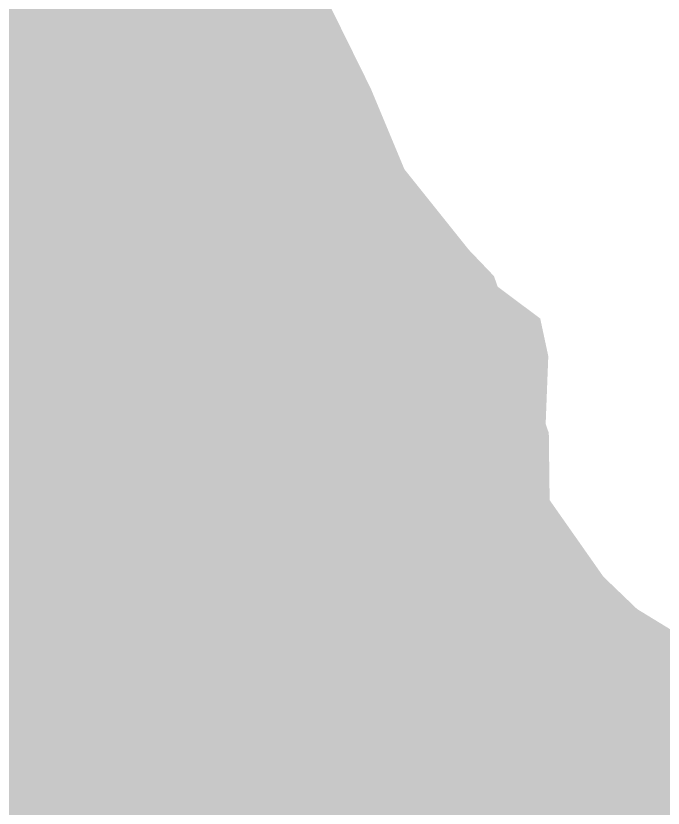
# Model space of a CAD drawing. Header units: inches. Extents: x 288635 to 693176, y 676945 to 1601077.
# Drawn here: x 524670 to 527115, y 743896 to 746889 of the extents above; entities that cross this region are included whole.
import ezdxf

# ---------------------------------------------------------------- set-up
doc = ezdxf.new("R2010")
doc.units = ezdxf.units.IN
doc.header["$MEASUREMENT"] = 0

msp = doc.modelspace()

# ---------------------------------------------------------------- hatches: boundary and pattern name
msp.add_hatch(color=256).paths.add_polyline_path([(520996.3736, 750017.7621), (521219.894, 749824.7217), (521341.8143, 749652.0014), (521341.8143, 749423.4009), (521296.0942, 749052.5602), (521326.5743, 748773.1596), (521418.0144, 748483.599), (521600.8948, 748133.0783), (521793.9352, 747970.518), (521910.7754, 747929.8779), (522149.5359, 747940.038), (522296.8562, 747914.6379), (522489.8966, 747833.3577), (522601.6568, 747635.2373), (522674.722, 747451.113), (522680.2804, 747397.5882), (522794.6972, 747162.7964), (522911.5374, 747111.9963), (523063.9377, 747172.9564), (523190.938, 747376.1568), (523236.6581, 747452.357), (523409.3784, 747492.9971), (523495.7386, 747660.6374), (523541.4587, 747863.8378), (523617.6588, 747960.358), (523841.1793, 747980.678), (524089.6773, 747988.6941), (524294.639, 747956.6569), (524425.3804, 747889.2379), (524420.3004, 747691.1175), (524501.5806, 747630.1573), (524623.5008, 747630.1573), (524750.5011, 747721.5975), (524791.1412, 747853.6778), (524877.5014, 747955.278), (524918.1414, 747975.598), (524994.3416, 747985.758), (525045.1417, 747823.1977), (525085.7818, 747655.5574), (525172.1419, 747482.837), (525331.1505, 747388.724), (525553.1427, 747274.5566), (525637.7217, 747186.786), (525822.3832, 746995.1561), (526010.3436, 746614.1553), (526137.3439, 746309.3547), (526381.1844, 746004.5541), (526475.6878, 745905.6552), (526489.6396, 745865.7437), (526650.4249, 745745.4736), (526680.905, 745603.2333), (526670.962, 745347.038), (526682.8168, 745313.1251), (526685.985, 745059.6722), (526889.1854, 744770.1116), (527016.1856, 744648.1914), (527199.066, 744536.4311), (527544.5067, 744348.4708), (527712.147, 744099.5503), (527757.8671, 743942.07), (527961.0675, 743627.1093), (528128.7079, 743520.4291), (528255.7081, 743347.7088), (528245.5481, 743149.5884), (528189.668, 743119.1083), (527991.5476, 743114.0283), (527798.5072, 743129.2683), (527605.4668, 743210.5485), (527209.226, 743337.5488), (526929.8255, 743413.7489), (526437.0645, 743489.9491), (525842.7033, 743566.1492), (525436.3025, 743555.9892), (525253.4221, 743495.0291), (525217.862, 743378.1888), (525238.1821, 743281.6686), (525436.3025, 743190.2285), (525720.783, 743124.1883), (526030.6637, 743032.7481), (526371.0243, 742926.0679), (526701.225, 742717.7875), (526945.0655, 742448.547), (527204.146, 742270.7466), (527397.1864, 742169.1464), (527752.7871, 742031.9861), (527950.9075, 741899.9059), (528118.5478, 741701.7855), (528286.1882, 741518.9051), (528530.0287, 741269.9846), (528575.7488, 741132.8243), (528489.3886, 741076.9442), (528306.5082, 741056.6242), (527849.3073, 741214.1045), (527514.0266, 741376.6648), (527138.1059, 741447.785), (526406.5844, 741737.3456), (525802.0632, 742037.0662), (525517.5826, 742321.5467), (525187.382, 742545.0672), (524882.5814, 742646.6674), (524242.5001, 742900.6679), (523714.179, 743169.9084), (523495.7386, 743332.4687), (523231.5781, 743611.8693), (523048.6977, 744063.9902), (522942.0175, 744399.2709), (522845.4973, 744561.8312), (522515.2966, 744800.5917), (522174.9359, 745257.7926), (522037.7757, 745791.1937), (522047.9357, 746187.4345), (522190.176, 746537.9552), (522235.8961, 746802.1157), (522022.5356, 747076.4362), (521793.9352, 747106.9163), (521539.9347, 747106.9163), (521057.3337, 747553.9572), (520539.1727, 747924.7979), (520117.5318, 748127.9983), (519518.0906, 748249.9186), (518984.6896, 748331.1987), (518415.7284, 748371.8388), (518263.3281, 748442.959), (518110.9278, 748610.5993), (518019.4876, 748823.9597), (518065.2077, 749123.6803), (518151.5679, 749499.6011), (518298.8882, 749687.5615), (518339.5283, 749819.6417), (518217.608, 749946.642), (517999.1676, 750017.7621), (517714.687, 750017.7621), (517587.6868, 749966.962), (517481.0066, 749890.7619), (517354.0063, 749819.6417), (517069.5257, 749982.202), (516866.3253, 750175.2424), (516546.2847, 750444.483), (515977.3236, 750881.3638), (515367.7223, 751155.6844), (515154.3619, 751318.2447), (515042.6017, 751501.1251), (515088.3218, 751623.0453), (515342.3223, 751704.3255), (516195.764, 751750.0456), (517597.8468, 751816.0857), (518232.8481, 751811.0057), (518552.8887, 751760.2056), (518984.6896, 751496.0451), (519528.2507, 751069.3242), (520142.8326, 750639.9714), (520335.9723, 750551.1632), (520615.3728, 750419.0829), (520869.3733, 750220.9625), (520996.3736, 750017.7621)], flags=0)

doc.saveas('drawing.dxf')
